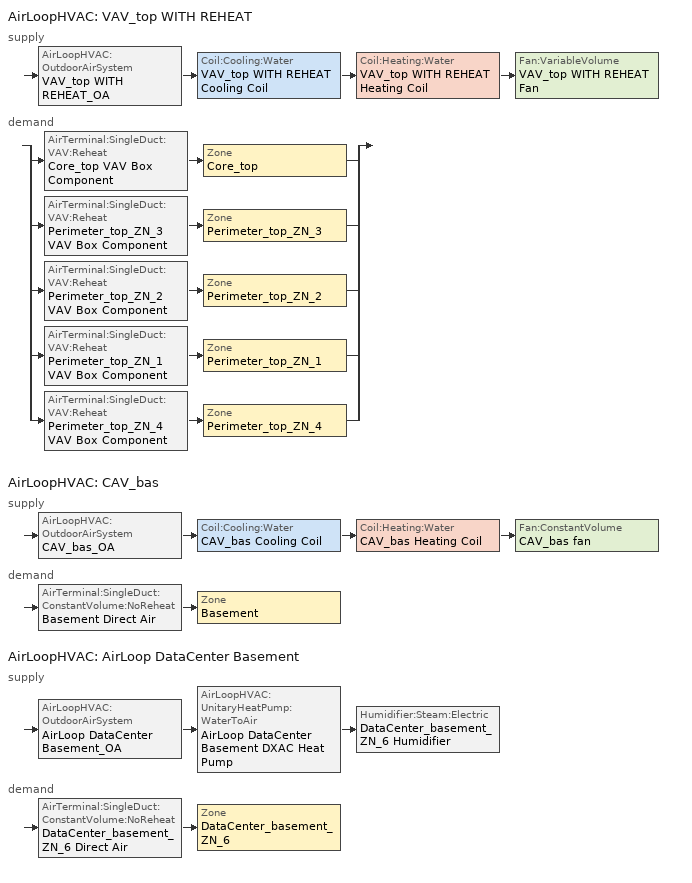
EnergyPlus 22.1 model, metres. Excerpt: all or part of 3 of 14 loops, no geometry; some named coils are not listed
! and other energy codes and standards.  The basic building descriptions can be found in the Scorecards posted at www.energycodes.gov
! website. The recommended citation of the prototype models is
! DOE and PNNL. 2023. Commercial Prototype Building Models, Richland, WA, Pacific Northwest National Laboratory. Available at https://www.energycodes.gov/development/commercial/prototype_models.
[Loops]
AirLoopHVAC 'VAV_top WITH REHEAT'
 supply: AirLoopHVAC:OutdoorAirSystem 'VAV_top WITH REHEAT_OA' > Coil:Cooling:Water 'VAV_top WITH REHEAT Cooling Coil' > Coil:Heating:Water 'VAV_top WITH REHEAT Heating Coil' > Fan:VariableVolume 'VAV_top WITH REHEAT Fan'
 demand: split
  | AirTerminal:SingleDuct:VAV:Reheat 'Core_top VAV Box Component' > Zone 'Core_top'
  | AirTerminal:SingleDuct:VAV:Reheat 'Perimeter_top_ZN_3 VAV Box Component' > Zone 'Perimeter_top_ZN_3'
  | AirTerminal:SingleDuct:VAV:Reheat 'Perimeter_top_ZN_2 VAV Box Component' > Zone 'Perimeter_top_ZN_2'
  | AirTerminal:SingleDuct:VAV:Reheat 'Perimeter_top_ZN_1 VAV Box Component' > Zone 'Perimeter_top_ZN_1'
  | AirTerminal:SingleDuct:VAV:Reheat 'Perimeter_top_ZN_4 VAV Box Component' > Zone 'Perimeter_top_ZN_4'
AirLoopHVAC 'CAV_bas'
 supply: AirLoopHVAC:OutdoorAirSystem 'CAV_bas_OA' > Coil:Cooling:Water 'CAV_bas Cooling Coil' > Coil:Heating:Water 'CAV_bas Heating Coil' > Fan:ConstantVolume 'CAV_bas fan'
 demand: AirTerminal:SingleDuct:ConstantVolume:NoReheat 'Basement Direct Air' > Zone 'Basement'
AirLoopHVAC 'AirLoop DataCenter Basement'
 supply: AirLoopHVAC:OutdoorAirSystem 'AirLoop DataCenter Basement_OA' > AirLoopHVAC:UnitaryHeatPump:WaterToAir 'AirLoop DataCenter Basement DXAC Heat Pump' > Humidifier:Steam:Electric 'DataCenter_basement_ZN_6 Humidifier'
 demand: AirTerminal:SingleDuct:ConstantVolume:NoReheat 'DataCenter_basement_ZN_6 Direct Air' > Zone 'DataCenter_basement_ZN_6'
[EnergyManagementSystem:Sensor]
Name | Output:Variable or Output:Meter Index Key | Output:Variable or Output:Meter
Basement_LSr | Basement | Zone Lights Electricity Rate
Basement_Occ_Sensor | Basement | People Occupant Count
Core_top_LSr | Core_top | Zone Lights Electricity Rate
Core_top_Occ_Sensor | Core_top | People Occupant Count
Perimeter_top_ZN_3_LSr | Perimeter_top_ZN_3 | Zone Lights Electricity Rate
Perimeter_top_ZN_3_Occ_Sensor | Perimeter_top_ZN_3 | People Occupant Count
Perimeter_top_ZN_2_LSr | Perimeter_top_ZN_2 | Zone Lights Electricity Rate
Perimeter_top_ZN_2_Occ_Sensor | Perimeter_top_ZN_2 | People Occupant Count
Perimeter_top_ZN_1_LSr | Perimeter_top_ZN_1 | Zone Lights Electricity Rate
Perimeter_top_ZN_1_Occ_Sensor | Perimeter_top_ZN_1 | People Occupant Count
Perimeter_top_ZN_4_LSr | Perimeter_top_ZN_4 | Zone Lights Electricity Rate
Perimeter_top_ZN_4_Occ_Sensor | Perimeter_top_ZN_4 | People Occupant Count
vav_top_OA_VRP | VAV_top WITH REHEAT | Air System Outdoor Air Mechanical Ventilation Requested Mass Flow Rate
vav_top_OA | VAV_top WITH REHEAT | Air System Outdoor Air Mass Flow Rate
vav_top_SUPPLY_FLOW | VAV_top WITH REHEAT_OA-VAV_top WITH REHEAT_CoolCNode | System Node Standard Density Volume Flow Rate
[EnergyManagementSystem:Program]
SET_Perimeter_top_ZN_2_Light_EMS_Program: SET Perimeter_top_ZN_2_LSr_IP=0.093*Perimeter_top_ZN_2_LSr/Perimeter_top_ZN_2_Area; IF (Perimeter_top_ZN_2_Occ_Sensor <= 0) && (Perimeter_top_ZN_2_LSr_IP >= 0.02); SET Perimeter_top_ZN_2_Light_Actuator = 0.02*Perimeter_top_ZN_2_Area/0.09290304; ELSE; SET Perimeter_top_ZN_2_Light_Actuator = NULL; ENDIF
SET_Perimeter_top_ZN_1_Light_EMS_Program: SET Perimeter_top_ZN_1_LSr_IP=0.093*Perimeter_top_ZN_1_LSr/Perimeter_top_ZN_1_Area; IF (Perimeter_top_ZN_1_Occ_Sensor <= 0) && (Perimeter_top_ZN_1_LSr_IP >= 0.02); SET Perimeter_top_ZN_1_Light_Actuator = 0.02*Perimeter_top_ZN_1_Area/0.09290304; ELSE; SET Perimeter_top_ZN_1_Light_Actuator = NULL; ENDIF
SET_Perimeter_top_ZN_4_Light_EMS_Program: SET Perimeter_top_ZN_4_LSr_IP=0.093*Perimeter_top_ZN_4_LSr/Perimeter_top_ZN_4_Area; IF (Perimeter_top_ZN_4_Occ_Sensor <= 0) && (Perimeter_top_ZN_4_LSr_IP >= 0.02); SET Perimeter_top_ZN_4_Light_Actuator = 0.02*Perimeter_top_ZN_4_Area/0.09290304; ELSE; SET Perimeter_top_ZN_4_Light_Actuator = NULL; ENDIF
PlantPump_EMS_Program: IF ChillerPlantDemandLoad < 989916.23; SET Chiller2PumpStatus = 0; SET Chiller2Status = 0; SET Chiller2PumpFlow = 0; ELSE; SET Chiller2PumpStatus = 1; SET Chiller2Status = 1; SET Chiller2PumpFlow = Chiller2PumpDesignFlow; ENDIF
ChangTowerFlow: IF Chiller1_Status > 0 && Chiller2_Status == 0 && SensedCurveInput > 0.2; IF (0.5 * SensedCurveInput) > 0.2; SET AirInput = 0.5 * SensedCurveInput; ELSE; SET AirInput = 0.2; ENDIF; SET TowerCurveOutput =  2* (AirInput^3); ELSE; SET TowerCurveOutput = SensedCurveValue; ENDIF
vav_bot_MAX_OA_FRAC: IF vav_bot_OA > vav_bot_OA_VRP; SET vav_bot_MAX_OA_FRAC = NULL; ELSE; IF vav_bot_SUPPLY_FLOW > 0; SET vav_bot_MAX_OA_FRAC =      2.0305 / vav_bot_SUPPLY_FLOW; ELSE; SET vav_bot_MAX_OA_FRAC = NULL; ENDIF; ENDIF
vav_mid_MAX_OA_FRAC: IF vav_mid_OA > vav_mid_OA_VRP; SET vav_mid_MAX_OA_FRAC = NULL; ELSE; IF vav_mid_SUPPLY_FLOW > 0; SET vav_mid_MAX_OA_FRAC =      20.306 / vav_mid_SUPPLY_FLOW; ELSE; SET vav_mid_MAX_OA_FRAC = NULL; ENDIF; ENDIF
vav_top_MAX_OA_FRAC: IF vav_top_OA > vav_top_OA_VRP; SET vav_top_MAX_OA_FRAC = NULL; ELSE; IF vav_top_SUPPLY_FLOW > 0; SET vav_top_MAX_OA_FRAC =      2.0305 / vav_top_SUPPLY_FLOW; ELSE; SET vav_top_MAX_OA_FRAC = NULL; ENDIF; ENDIF
[EnergyManagementSystem:InternalVariable] Internal Data Type=Zone Floor Area
Name | Internal Data Index Key
Basement_Area | Basement
Core_top_Area | Core_top
Perimeter_top_ZN_3_Area | Perimeter_top_ZN_3
Perimeter_top_ZN_2_Area | Perimeter_top_ZN_2
Perimeter_top_ZN_1_Area | Perimeter_top_ZN_1
Perimeter_top_ZN_4_Area | Perimeter_top_ZN_4
[DesignSpecification:ZoneAirDistribution] Zone Air Distribution Effectiveness in Cooling Mode=1; Zone Air Distribution Effectiveness in Heating Mode=1
Name | Minimum Zone Ventilation Efficiency
VAV_Zone_AirDistribution | 0.6
CM DSZAD Building
[ThermostatSetpoint:DualSetpoint]
Name | Heating Setpoint Temperature Schedule | Cooling Setpoint Temperature Schedule
DataCenter Cooling Setpoints Dual SP Control | HTGSETP_DC_SCH | CLGSETP_DC_SCH
Core_top Dual SP Control; Perimeter_top_ZN_3 Dual SP Control; Perimeter_top_ZN_2 Dual SP Control; Perimeter_top_ZN_1 Dual SP Control; Perimeter_top_ZN_4 Dual SP Control; Basement Dual SP Control | HTGSETP_SCH_YES_OPTIMUM | CLGSETP_SCH_YES_OPTIMUM
[Sizing:System] Type of Load to Size On=Sensible; Preheat Design Temperature {C}=7; Preheat Design Humidity Ratio {kgWater/kgDryAir}=0.008; Precool Design Temperature {C}=12.8; Precool Design Humidity Ratio {kgWater/kgDryAir}=0.008; Central Cooling Design Supply Air Temperature {C}=12.8; Type of Zone Sum to Use=Coincident; 100% Outdoor Air in Cooling=No; 100% Outdoor Air in Heating=No; Central Cooling Design Supply Air Humidity Ratio {kgWater/kgDryAir}=0.007; Central Heating Design Supply Air Humidity Ratio {kgWater/kgDryAir}=0.008; Cooling Supply Air Flow Rate Method=DesignDay; Cooling Supply Air Flow Rate {m3/s}=0; Heating Supply Air Flow Rate Method=DesignDay; Heating Supply Air Flow Rate {m3/s}=0; System Outdoor Air Method=ZoneSum
Name | Design Outdoor Air Flow Rate {m3/s} | Central Heating Maximum System Air Flow Ratio | Central Heating Design Supply Air Temperature {C} | Zone Maximum Outdoor Air Fraction | Cooling Design Capacity Method | Cooling Design Capacity {W} | Heating Design Capacity Method | Heating Design Capacity {W} | Central Cooling Capacity Control Method
VAV_top WITH REHEAT | 2.0305 | 0.3 | 12.8
CAV_bas; AirLoop DataCenter Basement | AUTOSIZE | 1 | 40 | 1 | CoolingDesignCapacity | autosize | HeatingDesignCapacity | autosize | OnOff
[AirLoopHVAC] Design Supply Air Flow Rate {m3/s}=AUTOSIZE
VAV_top WITH REHEAT; CAV_bas; AirLoop DataCenter Basement
[SetpointManager:Warmest]
VAV_top WITH REHEAT Supply Air Temperature Manager: Control Variable=Temperature; HVAC Air Loop=VAV_top WITH REHEAT; Minimum Setpoint Temperature {C}=12.8; Maximum Setpoint Temperature {C}=15.6; Strategy=MaximumTemperature; Setpoint Node or NodeList=VAV_top WITH REHEAT Supply Equipment Outlet Node
[SetpointManager:MixedAir] Control Variable=Temperature
Name | Setpoint Node or NodeList
VAV_top WITH REHEAT_CoolC SAT Manager | VAV_top WITH REHEAT_CoolC-VAV_top WITH REHEAT_HeatCNode
VAV_top WITH REHEAT_HeatC MixedAir Manager | VAV_top WITH REHEAT_HeatC-VAV_top WITH REHEAT FanNode
VAV_top WITH REHEAT_OAMixed Air Temp Manager | VAV_top WITH REHEAT_OA-VAV_top WITH REHEAT_CoolCNode
CAV_bas_OAMixed Air Temp Manager | CAV_bas Mixed Air Outlet
CAV_bas_CoolC SAT Manager | CAV_bas Cooling Coil Outlet
CAV_bas_HeatC MixedAir Manager | CAV_bas Heating Coil Outlet
AirLoop DataCenter Basement_OAMixed Air Temp Manager | AirLoop DataCenter Basement Mixed Air Outlet
[Controller:OutdoorAir] Maximum Outdoor Air Flow Rate {m3/s}=AUTOSIZE; Economizer Control Type=DifferentialDryBulb; Economizer Control Action Type=ModulateFlow; Lockout Type=LockoutWithHeating; Minimum Limit Type=FixedMinimum; Minimum Outdoor Air Schedule=MinOA_MotorizedDamper_Sched
Name | Minimum Outdoor Air Flow Rate {m3/s} | Maximum Fraction of Outdoor Air Schedule | Mechanical Ventilation Controller | Heat Recovery Bypass Control Type
VAV_top WITH REHEAT_OA_Controller | 0 | VAV_TOP WITH REHEAT Max OA Fraction | VAV_top WITH REHEAT_DCV | BypassWhenOAFlowGreaterThanMinimum
CAV_bas_OA_Controller | AUTOSIZE |  |  | BypassWhenOAFlowGreaterThanMinimum
AirLoop DataCenter Basement_OA_Controller | AUTOSIZE
[Fan:VariableVolume]
VAV_top WITH REHEAT Fan: Availability Schedule=HVACOperationSchd; Fan Total Efficiency=0.6084; Pressure Rise {Pa}=1389.42; Maximum Flow Rate {m3/s}=AUTOSIZE; Fan Power Minimum Flow Rate Input Method=Fraction; Fan Power Minimum Flow Fraction=0.25; Motor Efficiency=0.936; Motor In Airstream Fraction=1; Fan Power Coefficient 1=0.0408; Fan Power Coefficient 2=0.088; Fan Power Coefficient 3=-0.0729; Fan Power Coefficient 4=0.9437; Fan Power Coefficient 5=0
[SetpointManager:OutdoorAirPretreat] Control Variable=Temperature; Minimum Setpoint Temperature {C}=-99; Maximum Setpoint Temperature {C}=99; Minimum Setpoint Humidity Ratio {kgWater/kgDryAir}=0.00001; Maximum Setpoint Humidity Ratio {kgWater/kgDryAir}=1
Name | Setpoint Node or NodeList
VAV_top WITH REHEAT Heat Exchanger Supply Air Temp Manager | VAV_top WITH REHEAT Heat Recovery Outlet Node
CAV_bas Heat Exchanger Supply Air Temp Manager | CAV_bas Heat Recovery Supply Outlet
[HeatExchanger:AirToAir:SensibleAndLatent] Availability Schedule=Always_On; Nominal Supply Air Flow Rate {m3/s}=AUTOSIZE; Sensible Effectiveness at 100% Heating Air Flow=0.7; Latent Effectiveness at 100% Heating Air Flow=0.6; Sensible Effectiveness at 75% Heating Air Flow=0.7; Latent Effectiveness at 75% Heating Air Flow=0.6; Sensible Effectiveness at 100% Cooling Air Flow=0.75; Latent Effectiveness at 100% Cooling Air Flow=0.6; Sensible Effectiveness at 75% Cooling Air Flow=0.75; Latent Effectiveness at 75% Cooling Air Flow=0.6; Supply Air Outlet Temperature Control=Yes; Heat Exchanger Type=Rotary; Frost Control Type=ExhaustOnly; Threshold Temperature {C}=-23.3; Initial Defrost Time Fraction=0.167; Rate of Defrost Time Fraction Increase {1/K}=1.44
Name | Nominal Electric Power {W}
VAV_top WITH REHEAT OA Heat Recovery | 1506.88
CAV_bas OA Heat Recovery | 911.1148
[Controller:MechanicalVentilation] Availability Schedule=MinOA_MotorizedDamper_Sched
Name | Demand Controlled Ventilation | System Outdoor Air Method | Zone 1 | Design Specification Outdoor Air Object Name 1 | Design Specification Zone Air Distribution Object Name 1 | Zone 2 | Design Specification Outdoor Air Object Name 2 | Design Specification Zone Air Distribution Object Name 2 | Zone 3 | Design Specification Outdoor Air Object Name 3 | Design Specification Zone Air Distribution Object Name 3 | Zone 4 | Design Specification Outdoor Air Object Name 4 | Design Specification Zone Air Distribution Object Name 4 | Zone 5 | Design Specification Outdoor Air Object Name 5 | Design Specification Zone Air Distribution Object Name 5 | Design Specification Outdoor Air Object | Design Specification Zone Air Distribution Object
VAV_top WITH REHEAT_DCV | Yes | Standard62.1VentilationRateProcedure | Core_top | SZ DSOA Core_top | CM DSZAD Building | Perimeter_top_ZN_3 | SZ DSOA Perimeter_top_ZN_3 | CM DSZAD Building | Perimeter_top_ZN_2 | SZ DSOA Perimeter_top_ZN_2 | CM DSZAD Building | Perimeter_top_ZN_1 | SZ DSOA Perimeter_top_ZN_1 | CM DSZAD Building | Perimeter_top_ZN_4 | SZ DSOA Perimeter_top_ZN_4 | CM DSZAD Building
Basement_DCV | No | ZoneSum | Basement |  |  |  |  |  |  |  |  |  |  |  |  |  |  | SZ DSOA Basement | CM DSZAD Building
DataCenter_basement_ZN_6_DCV | No | ZoneSum | DataCenter_basement_ZN_6 |  |  |  |  |  |  |  |  |  |  |  |  |  |  | SZ DSOA DataCenter_basement_ZN_6 | CM DSZAD Building
[Coil:Cooling:Water] Availability Schedule=Always_On; Design Water Flow Rate {m3/s}=Autosize; Design Air Flow Rate {m3/s}=Autosize; Design Inlet Water Temperature {C}=Autosize; Design Inlet Air Temperature {C}=Autosize; Design Outlet Air Temperature {C}=Autosize; Design Inlet Air Humidity Ratio {kgWater/kgDryAir}=Autosize; Design Outlet Air Humidity Ratio {kgWater/kgDryAir}=Autosize; Type of Analysis=SimpleAnalysis; Heat Exchanger Configuration=CrossFlow
VAV_top WITH REHEAT Cooling Coil; CAV_bas Cooling Coil
[Controller:WaterCoil] Control Variable=Temperature; Actuator Variable=FLOW; Maximum Actuated Flow {m3/s}=AUTOSIZE; Minimum Actuated Flow {m3/s}=0
Name | Action | Controller Convergence Tolerance {deltaC}
VAV_top WITH REHEAT_CoolC_Controller; CAV_bas_CoolC_Controller | REVERSE
VAV_top WITH REHEAT_HeatC_Controller; CAV_bas_HeatC_Controller | NORMAL | 0.0001
[Coil:Heating:Water] Availability Schedule=Always_On; U-Factor Times Area Value {W/K}=AUTOSIZE; Maximum Water Flow Rate {m3/s}=AUTOSIZE; Performance Input Method=UFactorTimesAreaAndDesignWaterFlowRate; Rated Capacity {W}=AUTOSIZE; Rated Inlet Water Temperature {C}=82.22; Rated Outlet Water Temperature {C}=54.44
Name | Rated Inlet Air Temperature {C} | Rated Outlet Air Temperature {C}
VAV_top WITH REHEAT Heating Coil | 2.8 | 12.8
CAV_bas Heating Coil | 12.8 | 40
[Sizing:Zone] Zone Cooling Design Supply Air Temperature Input Method=SupplyAirTemperature; Zone Cooling Design Supply Air Temperature {C}=12.8; Zone Heating Design Supply Air Temperature Input Method=SupplyAirTemperature; Zone Heating Design Supply Air Temperature {C}=40; Zone Cooling Design Supply Air Humidity Ratio {kg-H2O/kg-air}=0.007; Zone Heating Design Supply Air Humidity Ratio {kgWater/kgDryAir}=0.008; Cooling Design Air Flow Method=DesignDay; Cooling Design Air Flow Rate {m3/s}=0; Cooling Minimum Air Flow Fraction=0; Heating Design Air Flow Method=DesignDay; Heating Design Air Flow Rate {m3/s}=0
Name | Design Specification Outdoor Air Object | Design Specification Zone Air Distribution Object
Core_top | SZ DSOA Core_top | VAV_Zone_AirDistribution
Perimeter_top_ZN_3 | SZ DSOA Perimeter_top_ZN_3 | VAV_Zone_AirDistribution
Perimeter_top_ZN_2 | SZ DSOA Perimeter_top_ZN_2 | VAV_Zone_AirDistribution
Perimeter_top_ZN_1 | SZ DSOA Perimeter_top_ZN_1 | VAV_Zone_AirDistribution
Perimeter_top_ZN_4 | SZ DSOA Perimeter_top_ZN_4 | VAV_Zone_AirDistribution
Basement | SZ DSOA Basement
DataCenter_basement_ZN_6 | SZ DSOA DataCenter_basement_ZN_6
[DesignSpecification:OutdoorAir] Outdoor Air Method=Flow/Area; Outdoor Air Flow per Zone Floor Area {m3/s-m2}=0.0004318
SZ DSOA Core_top; SZ DSOA Perimeter_top_ZN_3; SZ DSOA Perimeter_top_ZN_2; SZ DSOA Perimeter_top_ZN_1; SZ DSOA Perimeter_top_ZN_4; SZ DSOA Basement; SZ DSOA DataCenter_basement_ZN_6
[ZoneControl:Thermostat] Control Type Schedule=Dual Zone Control Type Sched
Name | Zone or ZoneList | Control 1
Core_top Thermostat | Core_top | Core_top Dual SP Control
Perimeter_top_ZN_3 Thermostat | Perimeter_top_ZN_3 | Perimeter_top_ZN_3 Dual SP Control
Perimeter_top_ZN_2 Thermostat | Perimeter_top_ZN_2 | Perimeter_top_ZN_2 Dual SP Control
Perimeter_top_ZN_1 Thermostat | Perimeter_top_ZN_1 | Perimeter_top_ZN_1 Dual SP Control
Perimeter_top_ZN_4 Thermostat | Perimeter_top_ZN_4 | Perimeter_top_ZN_4 Dual SP Control
Basement Thermostat | Basement | Basement Dual SP Control
DataCenter_basement_ZN_6 Thermostat | DataCenter_basement_ZN_6 | DataCenter Cooling Setpoints Dual SP Control
[Zone equipment]
Core_top: Core_top VAV Box Component
Perimeter_top_ZN_3: Perimeter_top_ZN_3 VAV Box Component
Perimeter_top_ZN_2: Perimeter_top_ZN_2 VAV Box Component
Perimeter_top_ZN_1: Perimeter_top_ZN_1 VAV Box Component
Perimeter_top_ZN_4: Perimeter_top_ZN_4 VAV Box Component
Basement: Basement Direct Air
DataCenter_basement_ZN_6: DataCenter_basement_ZN_6 Direct Air
[AirTerminal:SingleDuct:VAV:Reheat] Availability Schedule=Always_On; Maximum Air Flow Rate {m3/s}=AUTOSIZE; Zone Minimum Air Flow Input Method=Constant; Maximum Hot Water or Steam Flow Rate {m3/s}=AUTOSIZE; Minimum Hot Water or Steam Flow Rate {m3/s}=0; Convergence Tolerance=0.001; Damper Heating Action=ReverseWithLimits; Maximum Flow Fraction During Reheat=0.5; Maximum Reheat Air Temperature {C}=40
Name | Constant Minimum Air Flow Fraction | Reheat Coil
Core_top VAV Box Component | 0.316 | Core_top VAV Box Reheat Coil
Perimeter_top_ZN_3 VAV Box Component | 0.223 | Perimeter_top_ZN_3 VAV Box Reheat Coil
Perimeter_top_ZN_2 VAV Box Component | 0.09 | Perimeter_top_ZN_2 VAV Box Reheat Coil
Perimeter_top_ZN_1 VAV Box Component | 0.089 | Perimeter_top_ZN_1 VAV Box Reheat Coil
Perimeter_top_ZN_4 VAV Box Component | 0.085 | Perimeter_top_ZN_4 VAV Box Reheat Coil
[AirTerminal:SingleDuct:ConstantVolume:NoReheat] Availability Schedule=Always_On; Maximum Air Flow Rate {m3/s}=AUTOSIZE
Basement Direct Air; DataCenter_basement_ZN_6 Direct Air
[Fan:ConstantVolume]
CAV_bas fan: Availability Schedule=HVACOperationSchd; Fan Total Efficiency=0.6006; Pressure Rise {Pa}=1018.41; Maximum Flow Rate {m3/s}=autosize; Motor Efficiency=0.924; Motor In Airstream Fraction=1
[SetpointManager:SingleZone:Heating] Control Variable=Temperature; Minimum Supply Air Temperature {C}=10; Maximum Supply Air Temperature {C}=50
Name | Control Zone | Setpoint Node or NodeList
SupAirTemp MngrBasement - Htg | Basement | CAV_bas Supply Equipment Outlet Node
SupAirTemp MngrDataCenter_basement_ZN_6 - Htg | DataCenter_basement_ZN_6 | AirLoop DataCenter Basement Supply Equipment Outlet Node
[SetpointManager:SingleZone:Cooling] Control Variable=Temperature; Minimum Supply Air Temperature {C}=10; Maximum Supply Air Temperature {C}=50
Name | Control Zone | Setpoint Node or NodeList
SupAirTemp MngrBasement - Clg | Basement | CAV_bas Zone Equipment Inlet Node
SupAirTemp MngrDataCenter_basement_ZN_6 - Clg | DataCenter_basement_ZN_6 | AirLoop DataCenter Basement Zone Equipment Inlet Node
[Fan:OnOff]
AirLoop DataCenter Basement Supply Fan: Availability Schedule=Always_On; Fan Total Efficiency=0.6175; Pressure Rise {Pa}=1018.41; Maximum Flow Rate {m3/s}=autosize; Motor Efficiency=0.95; Motor In Airstream Fraction=1
[Humidifier:Steam:Electric]
DataCenter_basement_ZN_6 Humidifier: Availability Schedule=Always_On; Rated Capacity {m3/s}=3.72e-05; Rated Power {W}=100000; Rated Fan Power {W}=0; Standby Power {W}=0
[Coil:Heating:Electric]
AirLoop DataCenter Basement_SuppHeatCoil: Availability Schedule=Always_On; Efficiency=1; Nominal Capacity {W}=autosize
[AirLoopHVAC:UnitaryHeatPump:WaterToAir]
AirLoop DataCenter Basement DXAC Heat Pump: Availability Schedule=Always_On; Supply Air Flow Rate {m3/s}=autosize; Controlling Zone or Thermostat Location=DataCenter_basement_ZN_6; Supply Fan=AirLoop DataCenter Basement Supply Fan; Heating Coil=AirLoop DataCenter Basement Heating Coil; Heating Convergence=0.001; Cooling Coil=AirLoop DataCenter Basement Cooling Coil; Cooling Convergence=0.001; Maximum Cycling Rate {cycles/hr}=2.5; Heat Pump Time Constant {s}=60; Fraction of On-Cycle Power Use=0.01; Heat Pump Fan Delay Time {s}=60; Supplemental Heating Coil=AirLoop DataCenter Basement_SuppHeatCoil; Maximum Supply Air Temperature from Supplemental Heater {C}=50; Fan Placement=BlowThrough; Supply Air Fan Operating Mode Schedule=SupplyFanSch
[SetpointManager:SingleZone:Humidity:Minimum]
DataCenter_basement_ZN_6 Humidifier HUMRAT setpoint: Setpoint Node or NodeList=AirLoop DataCenter Basement Supply Equipment Outlet Node
[Schedule:Compact]
ALWAYS_ON; SupplyFanSch: Through: 12/31, For: AllDays, Until: 24:00, 1
HVACOperationSchd: Through: 12/31, For: Weekdays SummerDesignDay, Until: 06:00, 0, Until: 22:00, 1, Until: 24:00, 0, For: Saturday WinterDesignDay, Until: 06:00, 0, Until: 18:00, 1, Until: 24:00, 0, For: Sunday Holidays AllOtherDays, Until: 24:00, 0
HTGSETP_SCH_YES_OPTIMUM: Through: 12/31, For: WinterDesignDay, Until: 05:00, 15.6, Until: 06:00, 17.6, Until: 07:00, 19.6, Until: 22:00, 21, Until: 24:00, 15.6, For: Weekdays, Until: 04:00, 15.6, Until: 05:00, 17.8, Until: 06:00, 20, Until: 22:00, 21, Until: 24:00, 15.6, For SummerDesignDay, Until: 24:00, 15.6, For: Saturday, Until: 04:00, 15.6, Until: 05:00, 17.8, Until: 06:00, 20, Until: 17:00, 21, Until: 24:00, 15.6, For: Sunday Holidays AllOtherDays, Until: 24:00, 15.6
CLGSETP_SCH_YES_OPTIMUM: Through: 12/31, For: SummerDesignDay, Until: 05:00, 26.7, Until: 06:00, 25.7, Until: 07:00, 25, Until: 22:00, 24, Until: 24:00, 26.7, For: Weekdays, Until: 04:00, 26.7, Until: 05:00, 25.6, Until: 06:00, 25, Until: 22:00, 24, Until: 24:00, 26.7, For: Saturday, Until: 04:00, 26.7, Until: 05:00, 25.6, Until: 06:00, 25, Until: 17:00, 24, Until: 24:00, 26.7, For WinterDesignDay, Until: 24:00, 26.7, For: Sunday Holidays AllOtherDays, Until: 24:00, 26.7
MinOA_MotorizedDamper_Sched: Through: 12/31, For: Weekdays SummerDesignDay, Until: 07:00, 0, Until: 22:00, 1, Until: 24:00, 0, For: Saturday WinterDesignDay, Until: 07:00, 0, Until: 18:00, 1, Until: 24:00, 0, For: Sunday Holidays AllOtherDays, Until: 24:00, 0
Dual Zone Control Type Sched: Through: 12/31, For: AllDays, Until: 24:00, 4
CLGSETP_DC_SCH: THROUGH: 12/31, FOR SummerDesignDay, UNTIL: 24:00, 27, FOR WinterDesignDay, UNTIL: 24:00, 27, FOR:AllOtherDays, UNTIL: 24:00, 27
HTGSETP_DC_SCH: THROUGH: 12/31, FOR:AllDays, UNTIL: 24:00, 18
[Schedule:Constant]
VAV_TOP WITH REHEAT Max OA Fraction: Hourly Value=1
